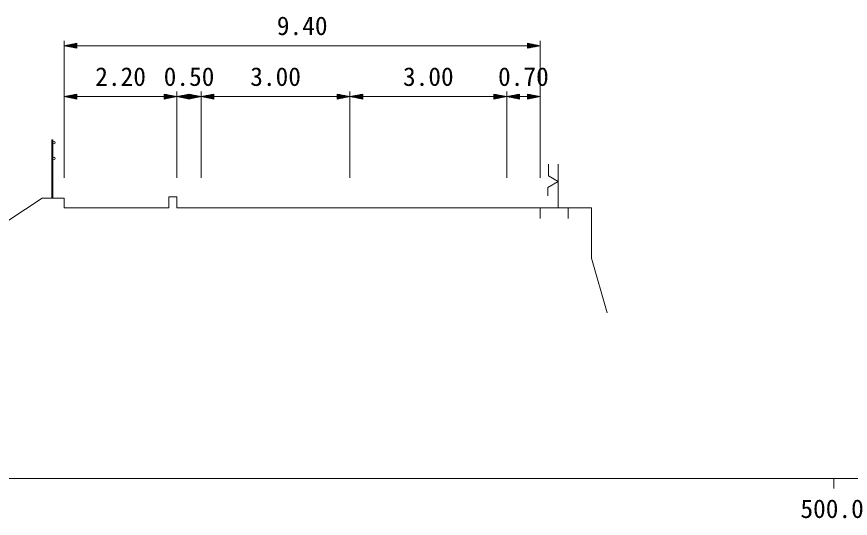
# Model space of a CAD drawing. Units: millimetres, scale not verified. Extents: x 40000 to 680000, y 20000 to 380000.
# Drawn here: x 487650 to 569636, y 201079 to 250424 of the extents above; entities that cross this region are included whole.
import ezdxf
from ezdxf.enums import TextEntityAlignment as Align

# ---------------------------------------------------------------- set-up
doc = ezdxf.new("R2010")
doc.units = ezdxf.units.MM
doc.header["$LTSCALE"] = 1000
for name, color, linetype, lineweight in [('M-BGD', 7, 'Continuous', 13), ('M-STR-HTXT', 7, 'Continuous', 13), ('M-TTL-BAND', 7, 'Continuous', 13)]:
    doc.layers.add(name, color=color, linetype=linetype, lineweight=lineweight)
doc.styles.add('ＭＳ ゴシック', font='')
doc.styles.get('ＭＳ ゴシック').set_extended_font_data('MS Gothic')

msp = doc.modelspace()

# ---------------------------------------------------------------- linework, layer by layer
at = {"layer": 'M-BGD'}
for p, q in [((491096, 232564), (491096, 238305)), ((491096, 238305), (491210, 238305)), ((491210, 232564), (491210, 238305)), ((539941, 235929), (539941, 234775)), ((540900, 235911), (540900, 231605)), ((539888, 233620), (539888, 232786)), ((539134, 231605), (539134, 230575)), ((541903, 231605), (541903, 230575))]:
    msp.add_line(p, q, dxfattribs=at)
for points in [[(539941, 234775), (540900, 234206), (539888, 233620)], [(473828, 221804), (490163, 232564), (492330, 232564), (492330, 231605), (502628, 231605), (502628, 232706), (503409, 232706), (503409, 231605), (544176, 231605), (544176, 226669), (545739, 221307)]]:
    msp.add_lwpolyline(points, dxfattribs=at)
for centre in [(491325, 238018), (491325, 236487)]:
    msp.add_circle(centre, 115, dxfattribs=at)
at = {"layer": 'M-STR-HTXT'}
for p, q in [((492330, 234564), (492330, 248064)), ((492330, 247564), (493580, 247814)), ((493580, 247614), (492580, 247614)), ((492830, 247664), (493580, 247664)), ((493580, 247714), (493080, 247714)), ((493330, 247764), (493580, 247764)), ((493580, 247314), (493580, 247814)), ((539134, 247564), (537884, 247814)), ((537884, 247814), (537884, 247314)), ((538134, 247764), (537884, 247764)), ((537884, 247714), (538384, 247714)), ((538634, 247664), (537884, 247664)), ((537884, 247614), (538884, 247614)), ((539134, 234564), (539134, 248064)), ((492330, 247564), (493580, 247314)), ((492330, 247564), (493580, 247564)), ((493580, 247514), (492580, 247514)), ((492830, 247464), (493580, 247464)), ((493580, 247414), (493080, 247414)), ((493330, 247364), (493580, 247364)), ((493580, 247564), (503409, 247564)), ((503409, 247564), (505797, 247564)), ((505797, 247564), (520428, 247564)), ((520428, 247564), (535840, 247564)), ((535840, 247564), (537884, 247564)), ((539134, 247564), (537884, 247314)), ((539134, 247564), (537884, 247564)), ((537884, 247514), (538884, 247514)), ((538634, 247464), (537884, 247464)), ((537884, 247414), (538384, 247414)), ((538134, 247364), (537884, 247364)), ((492330, 242564), (493580, 242814)), ((493580, 242714), (493080, 242714)), ((493330, 242764), (493580, 242764)), ((493580, 242314), (493580, 242814)), ((503409, 242564), (502159, 242814)), ((502159, 242814), (502159, 242314)), ((502409, 242764), (502159, 242764)), ((502159, 242714), (502659, 242714)), ((503409, 234564), (503409, 243064)), ((503409, 242564), (504659, 242814)), ((504659, 242714), (504159, 242714)), ((504409, 242764), (504659, 242764)), ((505797, 242564), (504547, 242814)), ((504547, 242814), (504547, 242314)), ((504797, 242764), (504547, 242764)), ((504547, 242714), (505047, 242714)), ((504659, 242314), (504659, 242814)), ((505797, 234564), (505797, 243064)), ((505797, 242564), (507047, 242814)), ((507047, 242714), (506547, 242714)), ((506797, 242764), (507047, 242764)), ((507047, 242314), (507047, 242814)), ((520428, 242564), (519178, 242814)), ((519178, 242814), (519178, 242314)), ((519428, 242764), (519178, 242764)), ((519178, 242714), (519678, 242714)), ((520428, 234564), (520428, 243064)), ((520428, 242564), (521678, 242814)), ((521678, 242714), (521178, 242714)), ((521428, 242764), (521678, 242764)), ((521678, 242314), (521678, 242814)), ((535840, 242564), (534590, 242814)), ((534590, 242814), (534590, 242314)), ((534840, 242764), (534590, 242764)), ((534590, 242714), (535090, 242714)), ((535840, 234564), (535840, 243064)), ((535840, 242564), (537090, 242814)), ((537090, 242714), (536590, 242714)), ((536840, 242764), (537090, 242764)), ((537090, 242314), (537090, 242814)), ((539134, 242564), (537884, 242814)), ((537884, 242814), (537884, 242314)), ((538134, 242764), (537884, 242764)), ((537884, 242714), (538384, 242714)), ((492330, 242564), (493580, 242314)), ((492330, 242564), (493580, 242564)), ((493580, 242614), (492580, 242614)), ((493580, 242514), (492580, 242514)), ((492830, 242664), (493580, 242664)), ((492830, 242464), (493580, 242464)), ((493580, 242414), (493080, 242414)), ((493330, 242364), (493580, 242364)), ((493580, 242564), (502159, 242564)), ((502909, 242664), (502159, 242664)), ((502159, 242614), (503159, 242614)), ((503409, 242564), (502159, 242314)), ((503409, 242564), (502159, 242564)), ((502159, 242514), (503159, 242514)), ((502909, 242464), (502159, 242464)), ((502159, 242414), (502659, 242414)), ((502409, 242364), (502159, 242364)), ((503409, 242564), (504659, 242314)), ((503409, 242564), (504659, 242564)), ((504659, 242614), (503659, 242614)), ((504659, 242514), (503659, 242514)), ((503909, 242664), (504659, 242664)), ((503909, 242464), (504659, 242464)), ((504659, 242414), (504159, 242414)), ((504409, 242364), (504659, 242364)), ((505297, 242664), (504547, 242664)), ((504547, 242614), (505547, 242614)), ((505797, 242564), (504547, 242314)), ((505797, 242564), (504547, 242564)), ((504547, 242514), (505547, 242514)), ((505297, 242464), (504547, 242464)), ((504547, 242414), (505047, 242414)), ((504797, 242364), (504547, 242364)), ((505797, 242564), (507047, 242314)), ((505797, 242564), (507047, 242564)), ((507047, 242614), (506047, 242614)), ((507047, 242514), (506047, 242514)), ((506297, 242664), (507047, 242664)), ((506297, 242464), (507047, 242464)), ((507047, 242414), (506547, 242414)), ((506797, 242364), (507047, 242364)), ((507047, 242564), (519178, 242564)), ((519928, 242664), (519178, 242664)), ((519178, 242614), (520178, 242614)), ((520428, 242564), (519178, 242314)), ((520428, 242564), (519178, 242564)), ((519178, 242514), (520178, 242514)), ((519928, 242464), (519178, 242464)), ((519178, 242414), (519678, 242414)), ((519428, 242364), (519178, 242364)), ((520428, 242564), (521678, 242314)), ((520428, 242564), (521678, 242564)), ((521678, 242614), (520678, 242614)), ((521678, 242514), (520678, 242514)), ((520928, 242664), (521678, 242664)), ((520928, 242464), (521678, 242464)), ((521678, 242414), (521178, 242414)), ((521428, 242364), (521678, 242364)), ((521678, 242564), (534590, 242564)), ((535340, 242664), (534590, 242664)), ((534590, 242614), (535590, 242614)), ((535840, 242564), (534590, 242314)), ((535840, 242564), (534590, 242564)), ((534590, 242514), (535590, 242514)), ((535340, 242464), (534590, 242464)), ((534590, 242414), (535090, 242414)), ((534840, 242364), (534590, 242364)), ((535840, 242564), (537090, 242314)), ((535840, 242564), (537090, 242564)), ((537090, 242614), (536090, 242614)), ((537090, 242514), (536090, 242514)), ((536340, 242664), (537090, 242664)), ((536340, 242464), (537090, 242464)), ((537090, 242414), (536590, 242414)), ((536840, 242364), (537090, 242364)), ((537090, 242564), (537884, 242564)), ((538634, 242664), (537884, 242664)), ((537884, 242614), (538884, 242614)), ((539134, 242564), (537884, 242314)), ((539134, 242564), (537884, 242564)), ((537884, 242514), (538884, 242514)), ((538634, 242464), (537884, 242464)), ((537884, 242414), (538384, 242414)), ((538134, 242364), (537884, 242364))]:
    msp.add_line(p, q, dxfattribs=at)
at = {"layer": 'M-TTL-BAND'}
for p, q in [((40000, 205000), (579000, 205000)), ((568000, 205000), (568000, 204000))]:
    msp.add_line(p, q, dxfattribs=at)

# ---------------------------------------------------------------- texts
at = {"layer": 'M-STR-HTXT', "style": 'ＭＳ ゴシック'}
for s, p in [('9.40', (515732, 248064)), ('2.20', (497869, 243064)), ('0.50', (504603, 243064)), ('3.00', (513113, 243064)), ('3.00', (528134, 243064)), ('0.70', (537487, 243064))]:
    msp.add_text(s, height=1833, dxfattribs=at).set_placement(p, align=Align.BOTTOM_CENTER)
at = {"layer": 'M-TTL-BAND', "style": 'ＭＳ ゴシック'}
msp.add_text('500.0', height=1833, dxfattribs=at).set_placement((567844, 200559), align=Align.BOTTOM_CENTER)

doc.saveas('drawing.dxf')
